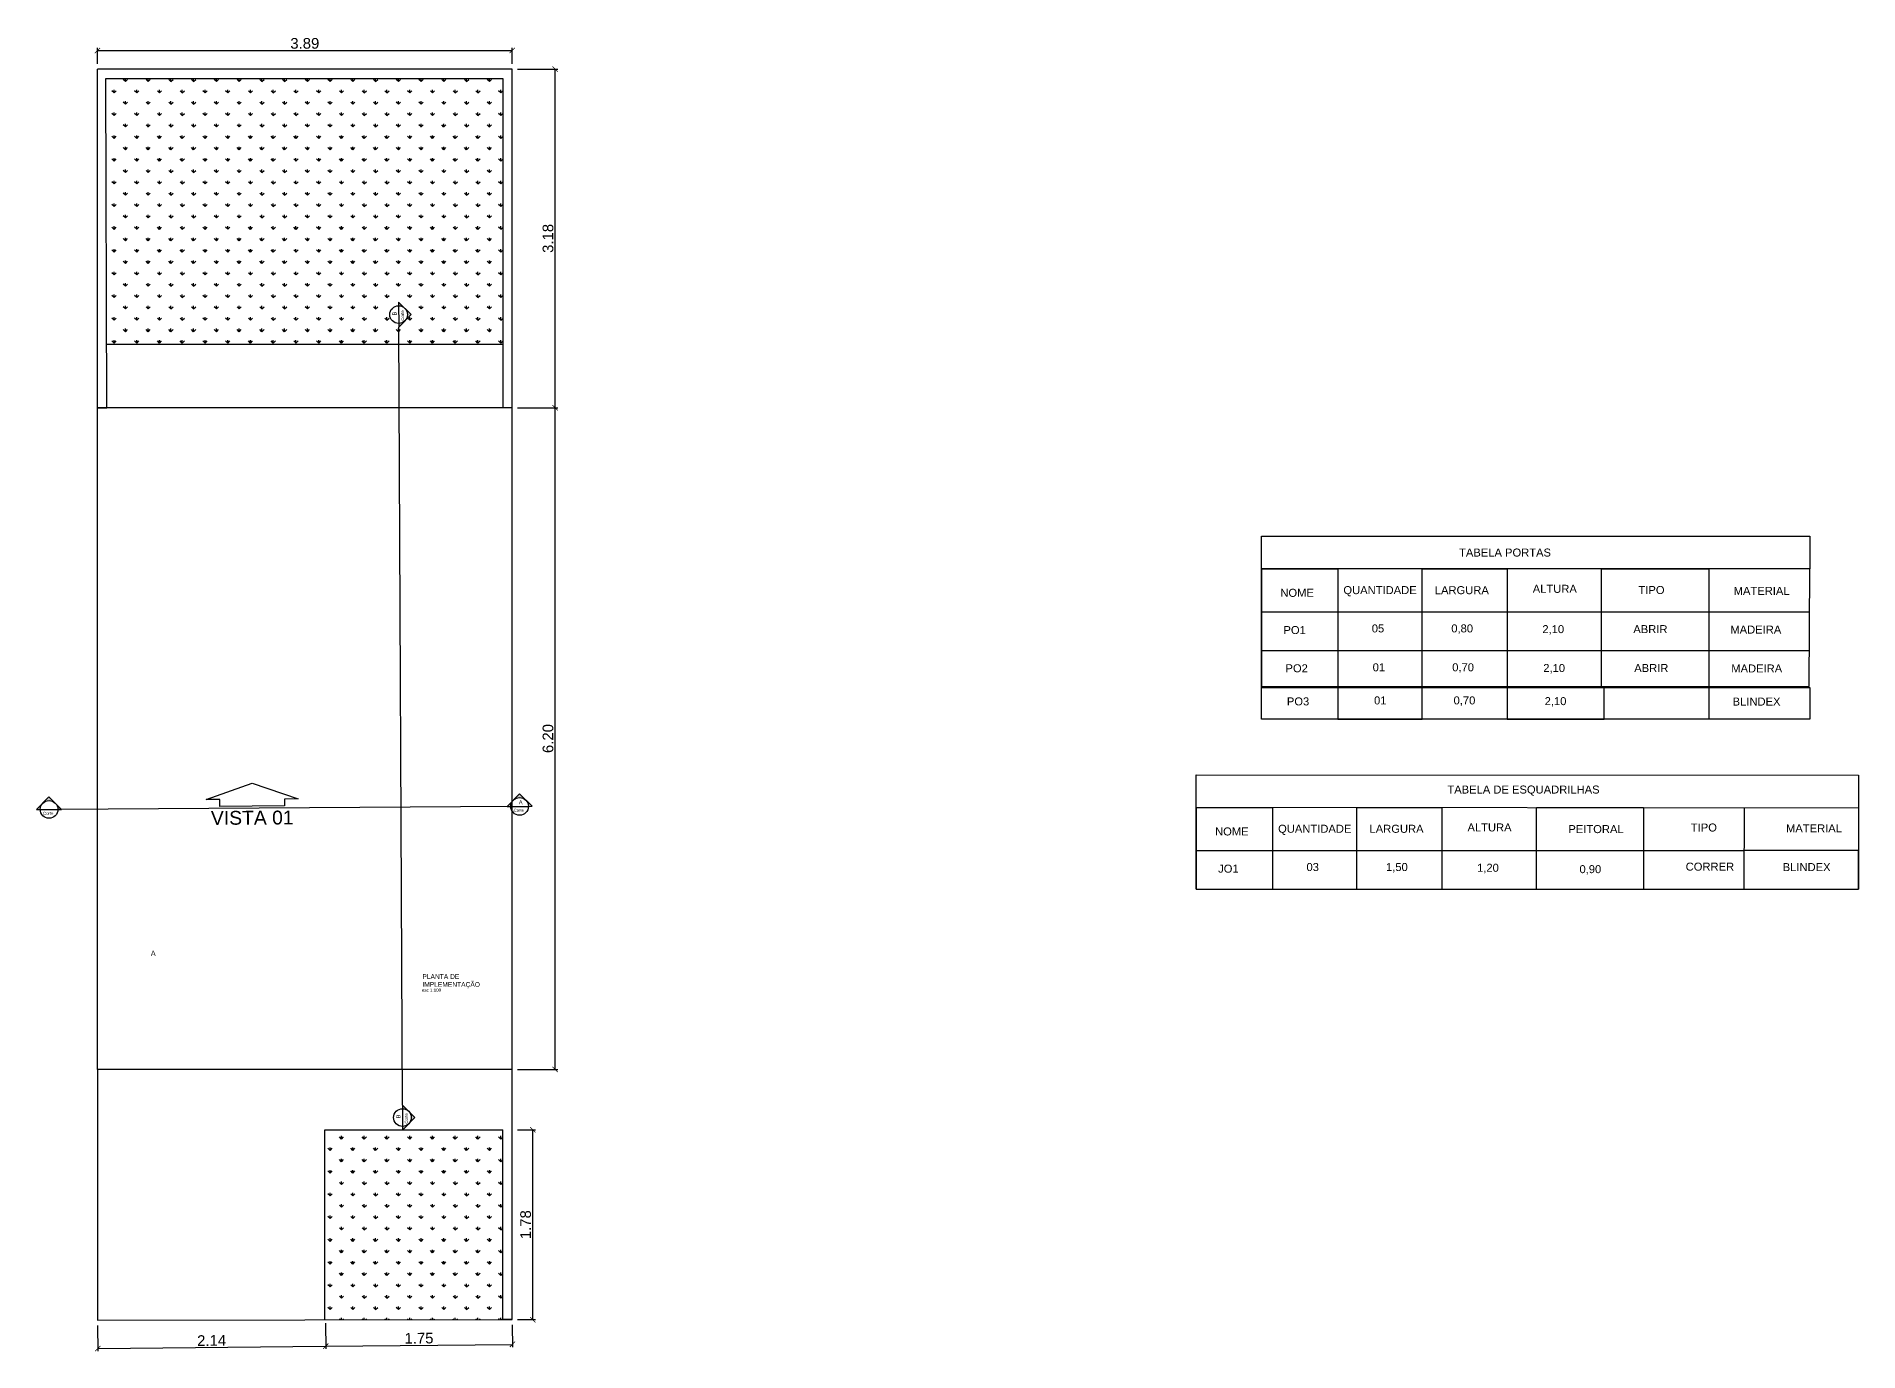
# Model space of a CAD drawing. Header units: millimetres. Extents: x 1336 to 452562, y -55875 to 2212.
# Drawn here: x 452544.63 to 452561.71, y -55865.07 to -55852.74 of the extents above; entities that cross this region are included whole.
import ezdxf

# ---------------------------------------------------------------- set-up
doc = ezdxf.new("R2010")
doc.units = ezdxf.units.MM
doc.linetypes.add('DASHDOTX2', pattern=[50.8, 25.4, -12.7, 0, -12.7])
for name, color, linetype in [('A_0.1', 1, 'Continuous'), ('B_Corte                  2', 4, 'DASHDOTX2'), ('Z_ARQ-TEXTO3', 7, 'Continuous')]:
    doc.layers.add(name, color=color, linetype=linetype)
doc.styles.add('Annotative', font='arial.ttf')
doc.styles.add('Romans', font='aehalf.shx')
doc.dimstyles.new('1-50', dxfattribs={"dimscale": 0.5, "dimtxt": 0.2, "dimasz": 0.1, "dimexe": 0.05, "dimexo": 0.1, "dimgap": 0.03, "dimtad": 1, "dimzin": 5, "dimdsep": 46, "dimtxsty": 'Annotative', "dimblk": 'ARCHTICK', "dimcen": 0, "dimclrd": 256, "dimclre": 256, "dimclrt": 250, "dimadec": 0, "dimazin": 0, "dimtfac": 1, "dimtofl": 0, "dimtmove": 2, "dimatfit": 3, "dimldrblk": 'ARCHTICK', "dimfxl": 0.04, "dimtolj": 1, "dimtzin": 1, "dimarcsym": 0})
pattern_1 = [(90, (451731.8248675628, -56827.12903418748), (-0.1065953197704151, 0.1065953197704151), [0.02826535254801853, -0.1849252869928117]), (44.99999999999999, (451731.8248675628, -56827.12903418748), (-0.1065953197831059, 0.1065953197831059), [0.02826535254801853, -0.122483194374747]), (135, (451731.8248675628, -56827.12903418748), (-0.1065953197831059, -0.1065953197831059), [0.02826535254801853, -0.122483194374747])]

# ---------------------------------------------------------------- blocks, each defined once
blk = doc.blocks.new('DSASADS')
at = {"layer": 'B_Corte                  2', "linetype": 'ByBlock', "lineweight": -2}
h = blk.add_hatch(color=256, dxfattribs=at)
h.paths.add_polyline_path([(2426.81499485394, 1690.775256930738), (2427.062482227292, 1690.527769557386), (2426.917507480588, 1690.527769557386, 0.1989123673796569)])
h.paths.add_polyline_path([(2426.567507480588, 1691.02274430409), (2426.81499485394, 1690.775256930738, 0.4142135623730877), (2426.320020106282, 1690.775256930738)])
h.paths.add_polyline_path([(2426.235254699674, 1690.690491523176), (2426.253180267301, 1690.681712413221, 0.1143487377762482), (2426.217507480588, 1690.527769557386), (2426.072532733884, 1690.527769557386)])
h.paths.add_polyline_path([(2426.320020106282, 1690.775256930738, 0.08268297409211775), (2426.253180267301, 1690.681712413221), (2426.235254699674, 1690.690491523176)])
at = {"layer": 'B_Corte                  2', "linetype": 'Continuous', "lineweight": -2}
blk.add_line((2426.217507480588, 1690.527769557386), (2426.917507480588, 1690.527769557386), dxfattribs=at)
at = {"layer": 'B_Corte                  2', "linetype": 'ByBlock', "lineweight": -2}
blk.add_lwpolyline([(2426.917507480588, 1690.527769557386), (2427.062482227292, 1690.527769557386), (2426.567507480588, 1691.02274430409), (2426.072532733884, 1690.527769557386), (2426.217507480588, 1690.527769557386)], dxfattribs=at)
at = {"layer": 'B_Corte                  2', "linetype": 'Continuous', "lineweight": -2}
blk.add_circle((2426.567507480588, 1690.527769557386), 0.3500000000000001, dxfattribs=at)
blk = doc.blocks.new('_ArchTick')
at = {"color": 0, "linetype": 'ByBlock', "const_width": 0.15}
blk.add_lwpolyline([(-0.5, -0.5), (0.5, 0.5)], dxfattribs=at)
blk = doc.blocks.new('*D635')
at = {"layer": 'A_0.1', "lineweight": -2, "transparency": 16777216}
for p, q in [((452545.2052503214, -55864.82843981106), (452545.2077273398, -55865.07061043066)), ((452547.3417993188, -55864.80658633012), (452547.3442763372, -55865.04875694971)), ((452545.2074716431, -55865.04561173831), (452547.3440206405, -55865.02375825736))]:
    blk.add_line(p, q, dxfattribs=at)
at = {"layer": 'Defpoints', "color": 0, "transparency": 16777216}
for p in [(452545.2047389281, -55864.77844242636), (452547.3412879255, -55864.75658894541), (452547.3440206405, -55865.02375825736)]:
    blk.add_point(p, dxfattribs=at)
at = {"layer": 'A_0.1', "lineweight": -2, "transparency": 16777216, "xscale": 0.05, "yscale": 0.05, "zscale": 0.05}
for p, rotation in [((452545.2074716431, -55865.04561173831), 180.5860238003932), ((452547.3440206405, -55865.02375825736), 0.5860238003932022)]:
    blk.add_blockref('_ArchTick', p, dxfattribs=dict(at, rotation=rotation))
at = {"layer": 'A_0.1', "color": 250, "transparency": 16777216, "insert": (452546.2750792374, -55864.96948376995), "char_height": 0.1, "attachment_point": 5, "rotation": 0.5860238003932021, "style": 'Annotative'}
blk.add_mtext('\\A1;2.14', dxfattribs=at)
blk = doc.blocks.new('*D692')
at = {"layer": 'A_0.1', "lineweight": -2, "transparency": 16777216}
for p, q in [((452547.3417993189, -55864.80658633012), (452547.3442763372, -55865.04875694971)), ((452549.0926614547, -55864.82432008335), (452549.0947739477, -55865.03085215735)), ((452547.3440206405, -55865.02375825735), (452549.094518251, -55865.00585346499))]:
    blk.add_line(p, q, dxfattribs=at)
at = {"layer": 'Defpoints', "color": 0, "transparency": 16777216}
for p in [(452547.3412879255, -55864.75658894541), (452549.0921500614, -55864.77432269864), (452549.094518251, -55865.00585346499)]:
    blk.add_point(p, dxfattribs=at)
at = {"layer": 'A_0.1', "lineweight": -2, "transparency": 16777216, "xscale": 0.05, "yscale": 0.05, "zscale": 0.05}
for p, rotation in [((452547.3440206405, -55865.02375825735), 180.5860238001679), ((452549.094518251, -55865.00585346499), 0.5860238001679045)]:
    blk.add_blockref('_ArchTick', p, dxfattribs=dict(at, rotation=rotation))
at = {"layer": 'A_0.1', "color": 250, "transparency": 16777216, "insert": (452548.2185938205, -55864.9487520176), "char_height": 0.1, "attachment_point": 5, "rotation": 0.5860238001679046, "style": 'Annotative'}
blk.add_mtext('\\A1;1.75', dxfattribs=at)
blk = doc.blocks.new('*D636')
at = {"layer": 'A_0.1', "lineweight": -2, "transparency": 16777216}
for p, q in [((452549.1421500616, -55862.99392239488), (452549.3096415004, -55862.99392239488)), ((452549.2846415004, -55864.77432269867), (452549.2846415004, -55862.99392239488)), ((452549.1421500616, -55864.77432269867), (452549.3096415004, -55864.77432269867))]:
    blk.add_line(p, q, dxfattribs=at)
at = {"layer": 'Defpoints', "color": 0, "transparency": 16777216}
for p in [(452549.0921500616, -55862.99392239488), (452549.2846415004, -55862.99392239488), (452549.0921500616, -55864.77432269867)]:
    blk.add_point(p, dxfattribs=at)
at = {"layer": 'A_0.1', "lineweight": -2, "transparency": 16777216, "xscale": 0.05, "yscale": 0.05, "zscale": 0.05}
for p, rotation in [((452549.2846415004, -55862.99392239488), 90), ((452549.2846415004, -55864.77432269867), 270)]:
    blk.add_blockref('_ArchTick', p, dxfattribs=dict(at, rotation=rotation))
at = {"layer": 'A_0.1', "color": 250, "transparency": 16777216, "insert": (452549.2185842015, -55863.88412254689), "char_height": 0.1, "attachment_point": 5, "rotation": 90, "style": 'Annotative'}
blk.add_mtext('\\A1;1.78', dxfattribs=at)
blk = doc.blocks.new('*D693')
at = {"layer": 'A_0.1', "lineweight": -2, "transparency": 16777216}
for p, q in [((452549.1421500616, -55856.22576320263), (452549.5191564999, -55856.22576320263)), ((452549.4941564999, -55862.42781956225), (452549.4941564999, -55856.22576320263)), ((452549.1421500616, -55862.42781956225), (452549.5191564999, -55862.42781956225))]:
    blk.add_line(p, q, dxfattribs=at)
at = {"layer": 'Defpoints', "color": 0, "transparency": 16777216}
for p in [(452549.0921500616, -55856.22576320263), (452549.4941564999, -55856.22576320263), (452549.0921500616, -55862.42781956225)]:
    blk.add_point(p, dxfattribs=at)
at = {"layer": 'A_0.1', "lineweight": -2, "transparency": 16777216, "xscale": 0.05, "yscale": 0.05, "zscale": 0.05}
for p, rotation in [((452549.4941564999, -55856.22576320263), 90), ((452549.4941564999, -55862.42781956225), 270)]:
    blk.add_blockref('_ArchTick', p, dxfattribs=dict(at, rotation=rotation))
at = {"layer": 'A_0.1', "color": 250, "transparency": 16777216, "insert": (452549.428099201, -55859.32679138255), "char_height": 0.1, "attachment_point": 5, "rotation": 90, "style": 'Annotative'}
blk.add_mtext('\\A1;6.20', dxfattribs=at)
blk = doc.blocks.new('*D694')
at = {"layer": 'A_0.1', "lineweight": -2, "transparency": 16777216}
for p, q in [((452549.1421500616, -55853.05054774579), (452549.5191564999, -55853.05054774579)), ((452549.4941564999, -55856.22576320263), (452549.4941564999, -55853.05054774579)), ((452549.1421500616, -55856.22576320263), (452549.5191564999, -55856.22576320263))]:
    blk.add_line(p, q, dxfattribs=at)
at = {"layer": 'Defpoints', "color": 0, "transparency": 16777216}
for p in [(452549.0921500616, -55853.05054774579), (452549.4941564999, -55853.05054774579), (452549.0921500616, -55856.22576320263)]:
    blk.add_point(p, dxfattribs=at)
at = {"layer": 'A_0.1', "lineweight": -2, "transparency": 16777216, "xscale": 0.05, "yscale": 0.05, "zscale": 0.05}
for p, rotation in [((452549.4941564999, -55853.05054774579), 90), ((452549.4941564999, -55856.22576320263), 270)]:
    blk.add_blockref('_ArchTick', p, dxfattribs=dict(at, rotation=rotation))
at = {"layer": 'A_0.1', "color": 250, "transparency": 16777216, "insert": (452549.4280650946, -55854.63815547433), "char_height": 0.1, "attachment_point": 5, "rotation": 90, "style": 'Annotative'}
blk.add_mtext('\\A1;3.18', dxfattribs=at)
blk = doc.blocks.new('*D695')
at = {"layer": 'A_0.1', "lineweight": -2, "transparency": 16777216}
for p, q in [((452545.2047367451, -55853.00054774576), (452545.2047367451, -55852.8516323423)), ((452545.2047367451, -55852.8766323423), (452549.0921500614, -55852.8766323423)), ((452549.0921500614, -55853.00054774576), (452549.0921500614, -55852.8516323423))]:
    blk.add_line(p, q, dxfattribs=at)
at = {"layer": 'Defpoints', "color": 0, "transparency": 16777216}
for p in [(452549.0921500614, -55852.8766323423), (452545.2047367451, -55853.05054774576), (452549.0921500614, -55853.05054774576)]:
    blk.add_point(p, dxfattribs=at)
at = {"layer": 'A_0.1', "lineweight": -2, "transparency": 16777216, "xscale": 0.05, "yscale": 0.05, "zscale": 0.05, "rotation": 180}
blk.add_blockref('_ArchTick', (452545.2047367451, -55852.8766323423), dxfattribs=at)
at = {"layer": 'A_0.1', "lineweight": -2, "transparency": 16777216, "xscale": 0.05, "yscale": 0.05, "zscale": 0.05}
blk.add_blockref('_ArchTick', (452549.0921500614, -55852.8766323423), dxfattribs=at)
at = {"layer": 'A_0.1', "color": 250, "transparency": 16777216, "insert": (452547.1484434032, -55852.81054093712), "char_height": 0.1, "attachment_point": 5, "style": 'Annotative'}
blk.add_mtext('\\A1;3.89', dxfattribs=at)

msp = doc.modelspace()

# ---------------------------------------------------------------- hatches: boundary and pattern name
at = {"layer": 'A_0.1'}
h = msp.add_hatch(dxfattribs=at)
h.set_pattern_fill('GRASS', color=3, scale=0.005934982162313604)
h.set_pattern_definition(pattern_1)
edge = h.paths.add_edge_path()
edge.add_line((452549.003125329, -55853.1395724782), (452545.2831723649, -55853.1395724782))
edge.add_line((452545.2831723649, -55853.1395724782), (452545.2917251097, -55855.63226498637))
edge.add_line((452545.2917251097, -55855.63226498637), (452548.0298797558, -55855.63226498637))
edge.add_line((452548.0298797558, -55855.63226498637), (452548.028831174, -55855.46994690769))
edge.add_line((452548.0288311741, -55855.46994690768), (452548.0286091449, -55855.43557729669))
edge.add_arc((452548.0280731191, -55855.35260171563), 0.08297731242276861, 179.9999999999068, 270.3701280532776, ccw=False)
edge.add_arc((452548.0280731191, -55855.35260171563), 0.08297731242302066, 90.37012805346399, 180.0000000000932, ccw=False)
edge.add_line((452548.0275370933, -55855.26962613456), (452548.0273150641, -55855.23525652356))
edge.add_line((452548.0273150641, -55855.23525652356), (452548.1454183112, -55855.35184366063))
edge.add_line((452548.1454183111, -55855.35184366063), (452548.028831174, -55855.46994690769))
edge.add_line((452548.0288311741, -55855.46994690769), (452548.0298797559, -55855.63226498637))
edge.add_line((452548.0298797558, -55855.63226498637), (452549.003125329, -55855.63226498637))
edge.add_line((452549.003125329, -55855.63226498637), (452549.003125329, -55853.1395724782))
h.paths.add_polyline_path([(452548.0951813811, -55855.41797218622), (452548.0944569332, -55855.30582929723), (452548.035445669, -55855.30621051254), (452548.0361701169, -55855.41835340153)], flags=16)
h = msp.add_hatch(dxfattribs=at)
h.set_pattern_fill('GRASS', color=3, scale=0.005934982162313604)
h.set_pattern_definition(pattern_1)
h.paths.add_polyline_path([(452547.3347505011, -55862.99569047392), (452547.3347505011, -55864.77618512261), (452549.003125379, -55864.77441704355), (452549.003125379, -55862.99392239485)])

# ---------------------------------------------------------------- linework, layer by layer
for p, q in [((452549.0921500614, -55853.05054774576), (452545.2047367451, -55853.05054774576)), ((452545.2047367451, -55856.2257632026), (452545.2047367451, -55853.05054774576)), ((452549.0921500614, -55856.2257632026), (452549.0921500614, -55853.05054774576)), ((452545.2831723649, -55853.1395724782), (452549.003125329, -55853.1395724782)), ((452545.2937614775, -55856.2257632026), (452545.2831723649, -55853.1395724782)), ((452549.003125329, -55853.1395724782), (452549.003125329, -55856.2257632026)), ((452549.003125329, -55855.63226498637), (452545.2917251097, -55855.63226498637)), ((452549.0921500614, -55856.2257632026), (452545.2047367451, -55856.2257632026)), ((452545.2047367451, -55862.42781956222), (452545.2047367451, -55856.2257632026)), ((452545.2047367451, -55856.2257632026), (452545.2937614775, -55856.2257632026)), ((452549.0921500614, -55862.42781956222), (452549.0921500614, -55856.2257632026)), ((452556.115213801, -55857.73665380736), (452556.8315709826, -55857.73665380736)), ((452556.115213801, -55857.73665380736), (452556.115213801, -55858.14015194916)), ((452556.8315709826, -55857.73665380736), (452556.8315709826, -55858.83912510823)), ((452557.6208507513, -55858.83912510823), (452557.6208507513, -55857.73665380736)), ((452557.6208507513, -55857.73665380736), (452558.417637257, -55857.73665380736)), ((452558.417637257, -55857.73665380736), (452558.417637257, -55858.83912510823)), ((452559.3034322151, -55858.83912510823), (452559.3034322151, -55857.73665380736)), ((452559.3034322151, -55857.73665380736), (452560.3071901818, -55857.73665380736)), ((452560.3071901818, -55857.73665380736), (452560.3071901818, -55858.83912510823)), ((452561.2493913591, -55858.83912510823), (452561.2547584698, -55857.73665380736)), ((452556.115213801, -55858.14015194916), (452561.2476770802, -55858.14015194916)), ((452556.115213801, -55858.50075855621), (452561.2476770802, -55858.50075855621)), ((452556.115213801, -55858.83912510823), (452561.2493913591, -55858.83912510823)), ((452556.8315709826, -55858.83912510823), (452556.8315709826, -55859.14572015302)), ((452557.6197783604, -55858.84759751023), (452558.417637257, -55858.83912510823)), ((452557.6197783604, -55859.14572015302), (452557.6197783604, -55858.84759751023)), ((452558.417637257, -55858.83912510823), (452558.417637257, -55859.14572015302)), ((452559.3270248169, -55858.84759751023), (452560.3071901818, -55858.83912510823)), ((452559.3270248169, -55859.14572015302), (452559.3270248169, -55858.84759751023)), ((452560.3071901818, -55858.83912510823), (452560.3071901818, -55859.14572015302)), ((452556.8315709826, -55859.14572015302), (452557.6197783604, -55859.14572015302)), ((452558.417637257, -55859.14572015302), (452559.3270248169, -55859.14572015302)), ((452555.5032782749, -55859.97350847025), (452556.2196354565, -55859.97350847025)), ((452555.5032782749, -55859.97350847025), (452555.5032782749, -55860.37700661204)), ((452556.2196354565, -55859.97350847025), (452556.2196354565, -55860.73761321909)), ((452557.0089152252, -55860.73761321909), (452557.0089152252, -55859.97350847025)), ((452557.0089152252, -55859.97350847025), (452557.8057017309, -55859.97350847025)), ((452557.8057017309, -55859.97350847025), (452557.8057017309, -55860.73761321909)), ((452558.691496689, -55860.73761321909), (452558.691496689, -55859.97350847025)), ((452558.691496689, -55859.97350847025), (452559.6952546557, -55859.97350847025)), ((452559.6952546557, -55859.97350847025), (452559.6952546557, -55860.73761321909)), ((452560.6391030874, -55860.73761321909), (452560.6428229436, -55859.97350847025)), ((452561.7100578859, -55859.97900864374), (452561.7100578859, -55860.73761321909)), ((452555.5032782749, -55860.37700661204), (452560.6357415541, -55860.37700661204)), ((452561.7100578859, -55860.37609395399), (452560.6357415541, -55860.37700661204)), ((452561.7100578859, -55860.73761321909), (452561.7100578859, -55860.37609395399)), ((452555.5032782749, -55860.73761321909), (452560.6357415541, -55860.73761321909)), ((452560.6357415541, -55860.73761321909), (452561.7100578859, -55860.73761321909)), ((452549.0921500614, -55862.42781956222), (452545.2047367451, -55862.42781956222)), ((452545.2047367451, -55862.42781956222), (452545.2047389281, -55864.77844242635)), ((452549.0921500614, -55864.77432269864), (452549.0921500614, -55862.42781956222)), ((452547.3347505011, -55862.99569047392), (452549.003125379, -55862.99392239485)), ((452547.3347505011, -55864.77618512261), (452547.3347505011, -55862.99569047392)), ((452549.003125379, -55864.77441704355), (452549.003125379, -55862.99392239485)), ((452545.2047389281, -55864.77844242635), (452549.0921500614, -55864.77432269864)), ((452547.3347505011, -55864.77618512261), (452547.3347505011, -55864.77618512261)), ((452549.0921500614, -55864.77432269864), (452549.003125379, -55864.77441704355))]:
    msp.add_line(p, q, dxfattribs=at)
for points in [[(452556.115213801, -55857.42899971236), (452561.2562562082, -55857.42899971236), (452561.2547584698, -55857.73665380736), (452556.115213801, -55857.73665380736)], [(452556.115213801, -55857.73665380736), (452556.115213801, -55857.73665380736), (452556.115213801, -55858.84759751023), (452556.115213801, -55858.84759751023)], [(452556.115213801, -55857.73665380736), (452556.115213801, -55857.73665380736), (452556.115213801, -55858.83912510823), (452556.115213801, -55858.83912510823)], [(452556.115213801, -55857.73665380736), (452556.8315709826, -55857.73665380736), (452556.8315709826, -55857.73665380736), (452556.115213801, -55857.73665380736)], [(452556.115213801, -55858.84759751023), (452561.2551838172, -55858.84759751023), (452561.2551838172, -55859.14572015302), (452556.115213801, -55859.14572015302)], [(452555.5032782749, -55859.66585437525), (452561.7115556243, -55859.67135454874), (452561.7100578859, -55859.97900864374), (452555.5032782749, -55859.97350847025)], [(452555.5032782749, -55859.97350847025), (452555.5032782749, -55859.97350847025), (452555.5032782749, -55860.73761321909), (452555.5032782749, -55860.73761321909)], [(452555.5032782749, -55859.97350847025), (452555.5032782749, -55859.97350847025), (452555.5032782749, -55860.73761321909), (452555.5032782749, -55860.73761321909)]]:
    msp.add_lwpolyline(points, close=True, dxfattribs=at)
at = {"layer": 'A_0.1', "linetype": 'ByBlock'}
msp.add_lwpolyline([(452546.9579423843, -55859.95889316273), (452546.3528246635, -55859.96280224925), (452546.3524058328, -55859.89796820773), (452546.2227377498, -55859.89880586912), (452546.6539874215, -55859.74473423429), (452547.0871916366, -55859.8932214598), (452546.9575235536, -55859.8940591212), (452546.9579423843, -55859.95889316273)], dxfattribs=at)
at = {"layer": 'B_Corte                  2'}
for p, q in [((452548.0629812855, -55862.76210084431), (452548.0288311741, -55855.46994690768)), ((452549.0788570376, -55859.96348060532), (452544.8342650813, -55859.99090085207))]:
    msp.add_line(p, q, dxfattribs=at)

# ---------------------------------------------------------------- block references
for p, xscale, yscale, zscale, rotation in [((452143.5331392952, -55282.66779489817), 0.2370780354940332, 0.2370780354940332, 0.2370780354940332, 270.3701280532746), ((451972.0664826828, -56264.4863707017), 0.2370780354940331, 0.2370780354940331, 0.2370780354940331, 0.3701280532748034), ((451976.4770258013, -56264.45787840331), 0.2370780354940331, 0.2370780354940331, 0.2370780354940331, 0.3701280532748034), ((452143.5688055167, -55290.19463921891), 0.2370780354940332, 0.2370780354940332, 0.2370780354940332, 270.3701280532746)]:
    msp.add_blockref('DSASADS', p, dxfattribs=dict(at, xscale=xscale, yscale=yscale, zscale=zscale, rotation=rotation))

# ---------------------------------------------------------------- texts
at = {"layer": 'A_0.1', "color": 2, "insert": (452546.6556627443, -55860.0040704003), "char_height": 0.1296707886551675, "attachment_point": 2, "rotation": 0.37012805327481607, "style": 'Romans'}
msp.add_mtext('{\\fArial|b0|i0|c0|p34;VISTA 01}', dxfattribs=at)
at = {"layer": 'Z_ARQ-TEXTO3', "attachment_point": 1, "style": 'Romans'}
for s, insert, char_height, rotation in [('{\\fArial|b0|i0|c0|p34;Corte}', (452548.0503608213, -55855.40910981536), 0.02863698060316962, 90.3701280532748), ('{\\fArial|b0|i0|c0|p34;B}', (452547.9703315352, -55855.36040302691), 0.03793248567904528, 90.37012805327481), ('{\\fArial|b0|i0|c0|p34;A}', (452549.1540313074, -55859.90520299567), 0.03793248567904528, 0.37012805327481607), ('{\\fArial|b0|i0|c0|p34;Corte}', (452544.6947814005, -55860.01372458012), 0.02863698060316962, 0.37012805327475123), ('{\\fArial|b0|i0|c0|p34;Corte}', (452549.105324519, -55859.98523228172), 0.02863698060316962, 0.37012805327475123), ('{\\fArial|b0|i0|c0|p34;A}', (452545.705199451, -55861.31622215758), 0.04818222816193325, 0.37012805327481607), ('{\\fArial|b0|i0|c0|p34;B}', (452548.0059977567, -55862.88724734766), 0.03793248567904528, 90.37012805327481), ('{\\fArial|b0|i0|c0|p34;Corte}', (452548.0860270427, -55862.9359541361), 0.02863698060316962, 90.3701280532748)]:
    msp.add_mtext(s, dxfattribs=dict(at, insert=insert, char_height=char_height, rotation=rotation))
for s, insert, char_height in [('{\\fArial|b0|i0|c0|p34;TABELA PORTAS}', (452557.9672330412, -55857.54577745069), 0.07500000000006822), ('{\\fArial|b0|i0|c0|p34;NOME}', (452556.2921583146, -55857.92327770199), 0.07500000000006822), ('{\\fArial|b0|i0|c0|p34;QUANTIDADE}', (452556.8830457501, -55857.89786049612), 0.07500000000006822), ('{\\fArial|b0|i0|c0|p34;LARGURA}', (452557.739886151, -55857.89839002134), 0.07500000000006822), ('{\\fArial|b0|i0|c0|p34;ALTURA}', (452558.6578528386, -55857.88568141851), 0.07500000000006822), ('{\\fArial|b0|i0|c0|p34;TIPO}', (452559.6487421138, -55857.89680144579), 0.07500000000006822), ('{\\fArial|b0|i0|c0|p34;MATERIAL}', (452560.5409714176, -55857.90474432269), 0.07500000000006822), ('{\\fArial|b0|i0|c0|p34;PO1}', (452556.3211128711, -55858.27223475631), 0.07500000000006822), ('{\\fArial|b0|i0|c0|p34;05}', (452557.1489987158, -55858.25687852786), 0.07500000000006822), ('{\\fArial|b0|i0|c0|p34;0,80}', (452557.894310454, -55858.25684267001), 0.07500000000006822), ('{\\fArial|b0|i0|c0|p34;2,10}', (452558.7479336819, -55858.26372649658), 0.07500000000006822), ('{\\fArial|b0|i0|c0|p34;ABRIR}', (452559.6004845191, -55858.26372649658), 0.07500000000006822), ('{\\fArial|b0|i0|c0|p34;MADEIRA}', (452560.509872079, -55858.26796269752), 0.07500000000006822), ('{\\fArial|b0|i0|c0|p34;PO2}', (452556.3404159091, -55858.63072326295), 0.07500000000006822), ('{\\fArial|b0|i0|c0|p34;01}', (452557.1575778435, -55858.62140216512), 0.07500000000006822), ('{\\fArial|b0|i0|c0|p34;0,70}', (452557.9028895817, -55858.62136630727), 0.07500000000006822), ('{\\fArial|b0|i0|c0|p34;2,10}', (452558.7565128097, -55858.62825013384), 0.07500000000006822), ('{\\fArial|b0|i0|c0|p34;ABRIR}', (452559.6090636469, -55858.62825013384), 0.07500000000006822), ('{\\fArial|b0|i0|c0|p34;MADEIRA}', (452560.5184512067, -55858.63248633478), 0.07500000000006822), ('{\\fArial|b0|i0|c0|p34;PO3}', (452556.353284601, -55858.94102498358), 0.07500000000006822), ('{\\fArial|b0|i0|c0|p34;01}', (452557.1704465355, -55858.93170388575), 0.07500000000006822), ('{\\fArial|b0|i0|c0|p34;0,70}', (452557.9157582737, -55858.9316680279), 0.07500000000006822), ('{\\fArial|b0|i0|c0|p34;2,10}', (452558.7693815016, -55858.93855185447), 0.07500000000006822), ('{\\fArial|b0|i0|c0|p34;BLINDEX}', (452560.5313198987, -55858.94278805541), 0.07500000000006822), ('{\\fArial|b0|i0|c0|p34;TABELA DE ESQUADRILHAS}', (452557.8578957337, -55859.76741643892), 0.07500000000006822), ('{\\fArial|b0|i0|c0|p34;NOME}', (452555.6802227885, -55860.16013236488), 0.07500000000006822), ('{\\fArial|b0|i0|c0|p34;QUANTIDADE}', (452556.271110224, -55860.134715159), 0.07500000000006822), ('{\\fArial|b0|i0|c0|p34;LARGURA}', (452557.1279506249, -55860.13524468422), 0.07500000000006822), ('{\\fArial|b0|i0|c0|p34;ALTURA}', (452558.0459173125, -55860.1225360814), 0.07500000000006822), ('{\\fArial|b0|i0|c0|p34;PEITORAL}', (452558.9916760128, -55860.13821400522), 0.07500000000006822), ('{\\fArial|b0|i0|c0|p34;TIPO}', (452560.1394987521, -55860.12329923878), 0.07500000000006822), ('{\\fArial|b0|i0|c0|p34;MATERIAL}', (452561.0317280558, -55860.13124211568), 0.07500000000006822), ('{\\fArial|b0|i0|c0|p34;JO1}', (452555.7091773449, -55860.5090894192), 0.07500000000006822), ('{\\fArial|b0|i0|c0|p34;03}', (452556.5370631897, -55860.49373319074), 0.07500000000006822), ('{\\fArial|b0|i0|c0|p34;1,50}', (452557.2823749279, -55860.49369733289), 0.07500000000006822), ('{\\fArial|b0|i0|c0|p34;1,20}', (452558.1359981558, -55860.50058115947), 0.07500000000006822), ('{\\fArial|b0|i0|c0|p34;0,90}', (452559.0958084131, -55860.51366114827), 0.07500000000006822), ('{\\fArial|b0|i0|c0|p34;CORRER}', (452560.0912411574, -55860.49022428957), 0.07500000000006822), ('{\\fArial|b0|i0|c0|p34;BLINDEX}', (452561.0006287172, -55860.49446049051), 0.07500000000006822), ('{\\fArial|b0|i0|c0|p34;PLANTA DE \\PIMPLEMENTAÇÃO}', (452548.2510251758, -55861.53540905823), 0.04451236621739251), ('{\\fArial|b0|i0|c0|p34;esc 1:100}', (452548.2458660314, -55861.67002877184), 0.02967491081156802)]:
    msp.add_mtext(s, dxfattribs=dict(at, insert=insert, char_height=char_height))

# ---------------------------------------------------------------- dimensions: what is measured, and where the dimension line sits
at = {"layer": 'A_0.1'}
dim = msp.add_linear_dim(base=(452549.0921500614, -55852.8766323423), p1=(452545.2047367451, -55853.05054774576), p2=(452549.0921500614, -55853.05054774576), dimstyle='1-50', dxfattribs=at)
dim.commit()
dim.dimension.update_dxf_attribs({"geometry": '*D695', "text_midpoint": (452547.1484434032, -55852.81054093712)})
for base, p1, p2, angle, picture, middle in [((452549.4941564999, -55853.05054774579), (452549.0921500614, -55856.2257632026), (452549.0921500614, -55853.05054774576), 90, '*D694', (452549.4280650946, -55854.63815547433)), ((452549.4941564999, -55856.22576320263), (452549.0921500614, -55862.42781956222), (452549.0921500614, -55856.2257632026), 90, '*D693', (452549.428099201, -55859.32679138255)), ((452549.2846415004, -55862.99392239488), (452549.0921500614, -55864.77432269864), (452549.0921500614, -55862.99392239485), 90, '*D636', (452549.2185842015, -55863.88412254689)), ((452549.094518251, -55865.00585346499), (452547.3412879255, -55864.75658894541), (452549.0921500614, -55864.77432269864), 180.5860238001679, '*D692', (452548.2185938205, -55864.9487520176))]:
    dim = msp.add_linear_dim(base=base, p1=p1, p2=p2, angle=angle, dimstyle='1-50', dxfattribs=at)
    dim.commit()
    dim.dimension.update_dxf_attribs({"geometry": picture, "text_midpoint": middle})
dim = msp.add_aligned_dim(p1=(452545.2047389281, -55864.77844242635), p2=(452547.3412879255, -55864.75658894541), distance=-0.26718328723574114, dimstyle='1-50', dxfattribs=at)
dim.commit()
dim.dimension.update_dxf_attribs({"geometry": '*D635', "text_midpoint": (452546.2750792374, -55864.96948376995)})

doc.saveas('drawing.dxf')
